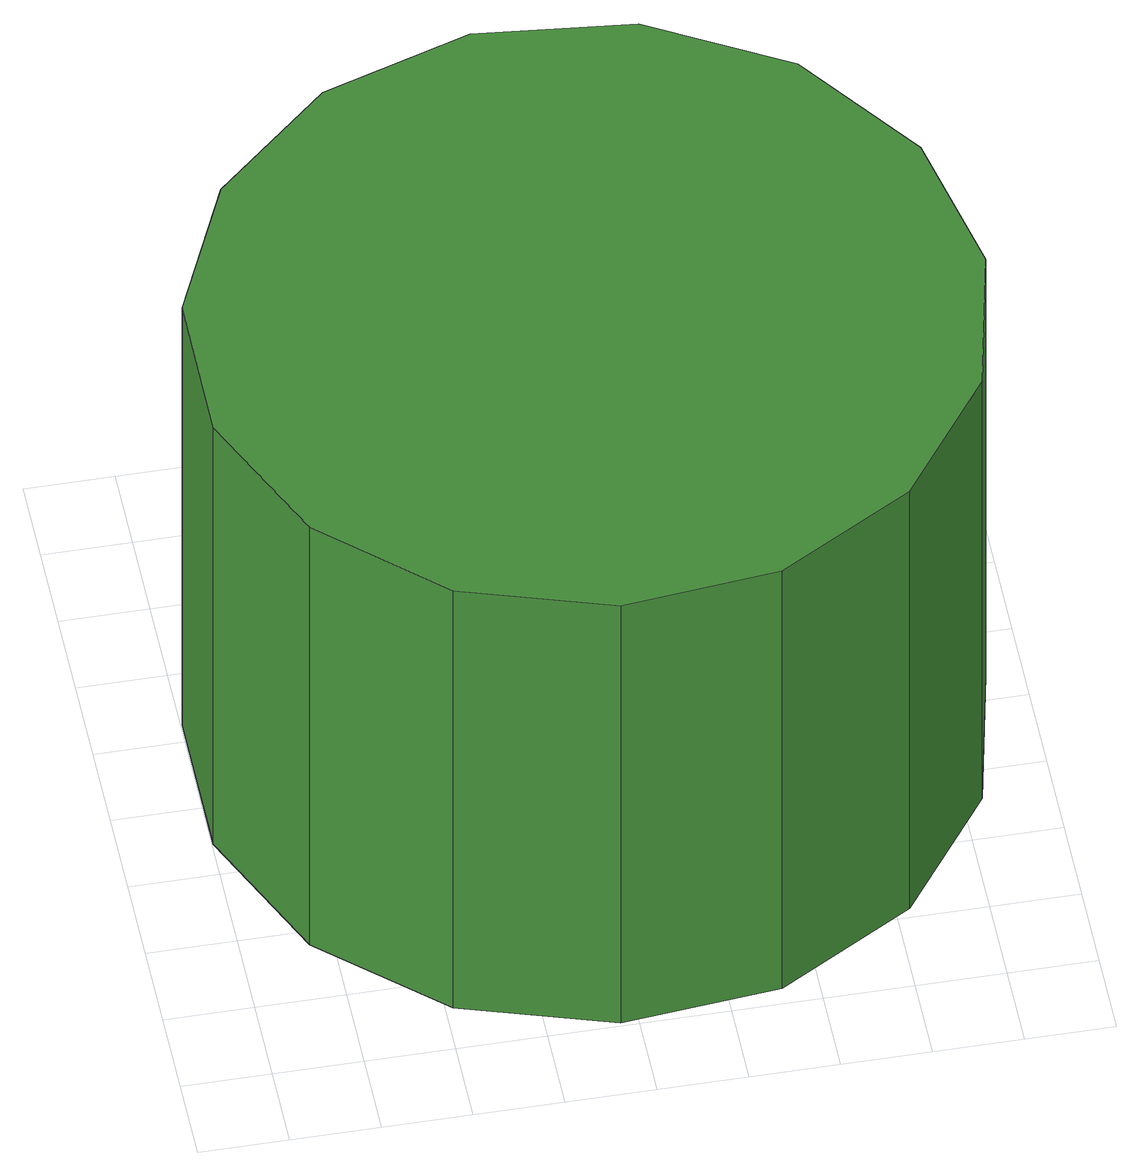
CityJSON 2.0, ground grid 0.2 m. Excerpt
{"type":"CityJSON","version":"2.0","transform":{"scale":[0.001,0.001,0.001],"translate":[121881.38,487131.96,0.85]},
"CityObjects":{
"tree1":{"type":"SolitaryVegetationObject","attributes":{"function":"something"},"geometry":[{"type":"MultiSurface","lod":"1","boundaries":[[[0,1,2,3,4,5,6,7,8,9,10,11,12,13,14]],[[15,16,17,18,19,20,21,22,23,24,25,26,27,28,29]],[[0,29,28,1]],[[1,28,27,2]],[[2,27,26,3]],[[3,26,25,4]],[[4,25,24,5]],[[5,24,23,6]],[[6,23,22,7]],[[7,22,21,8]],[[8,21,20,9]],[[9,20,19,10]],[[10,19,18,11]],[[11,18,17,12]],[[12,17,16,13]],[[13,16,15,14]],[[14,15,29,0]]]}]}
},
"vertices":[
[1718,870,1296],[1643,1222,1296],[1431,1514,1296],[1119,1694,1296],[760,1732,1296],[417,1620,1296],[150,1379,1296],[3,1050,1296],[3,690,1296],[150,360,1296],[417,119,1296],[760,8,1296],[1119,45,1296],[1431,226,1296],[1643,517,1296],[1643,517,6],[1431,226,6],[1119,45,6],[760,8,6],[417,119,6],[150,360,6],[3,690,6],[3,1050,6],[150,1379,6],[417,1620,6],[760,1732,6],[1119,1694,6],[1431,1514,6],[1643,1222,6],[1718,870,6]
]}
